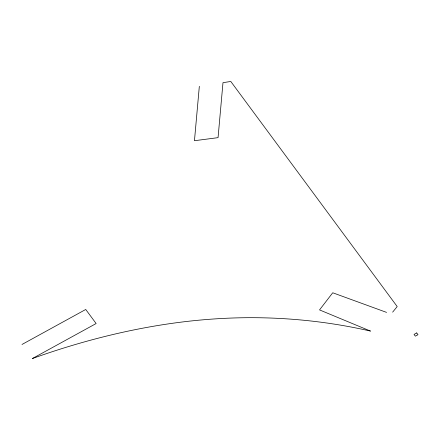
<?xml version="1.0" encoding="UTF-8"?>
<svg xmlns="http://www.w3.org/2000/svg" width="440" height="440" viewBox="0 0 440 440"><rect width="100%" height="100%" fill="white"/><g stroke="black" fill="none" stroke-linecap="round" stroke-linejoin="round"><path stroke-width="0.66" d="M199.337 86.317L194.458 140.718L218.059 137.649L222.987 82.671L230.797 81.466L397.199 306.565L392.634 312.152M22 344.465L85.734 309.469L96.135 323.538L32.401 358.534C81.774 340.841 132.935 327.866 185.053 321.651A458.673 322.058 -21 0 1 248.232 317.691C289.339 317.488 330.457 321.909 370.535 331.095L319.539 309.909L332.734 292.77L386.579 312.395M416.702 332.943L414.046 334.4L415.344 336.16L418 334.702L416.702 332.943"/></g></svg>
